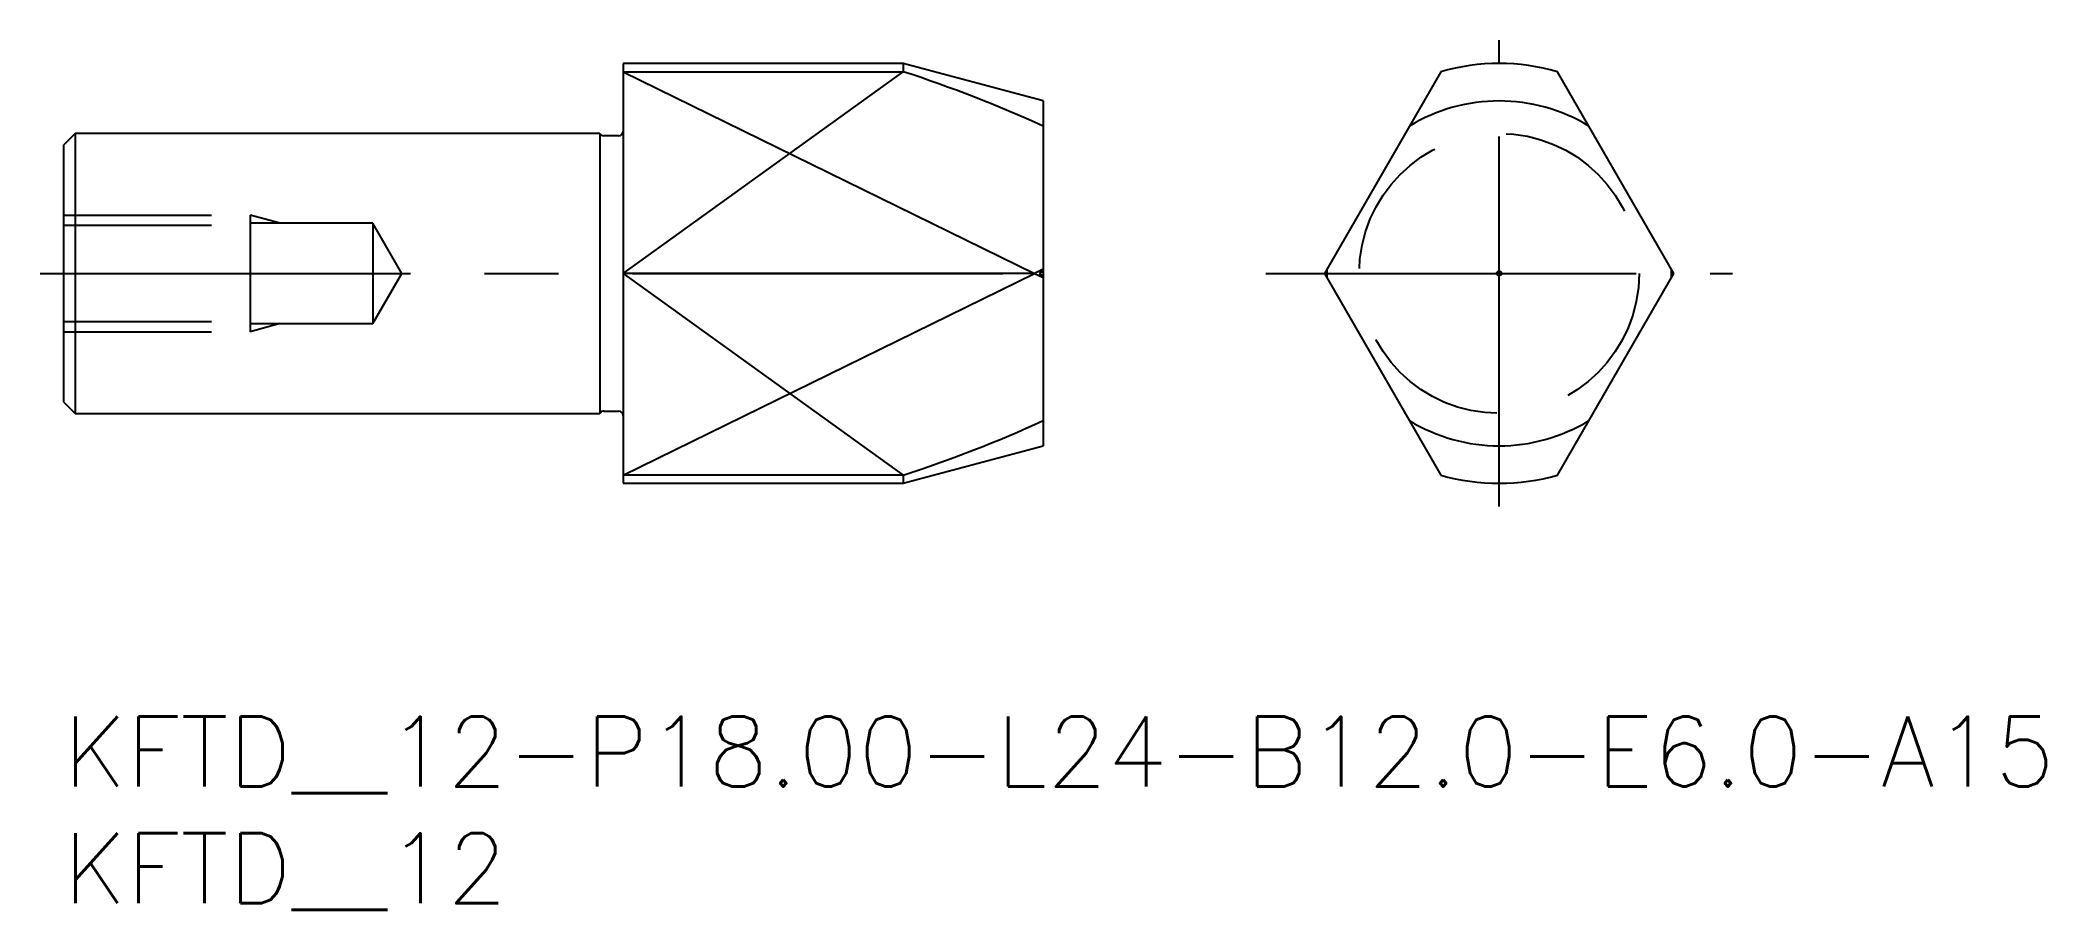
# Model space of a CAD drawing. Extents: x -1 to 85, y -8.3 to 29.
import ezdxf

# ---------------------------------------------------------------- set-up
doc = ezdxf.new("R2010")
doc.units = 0
doc.header["$LTSCALE"] = 0.5
doc.linetypes.add('CENTER', pattern=[50.8, 31.75, -6.35, 6.35, -6.35])
doc.linetypes.add('DASHED', pattern=[19.05, 12.7, -6.35])
for name, color, linetype in [('MSM_CENTER', 1, 'CENTER'), ('MSM_CONTINUOUS', 7, 'CONTINUOUS'), ('MSM_DASHED', 4, 'DASHED'), ('MSM_NARROW', 5, 'CONTINUOUS'), ('MSM_PART_NUMBER', 7, 'CONTINUOUS')]:
    doc.layers.add(name, color=color, linetype=linetype)
doc.styles.get("Standard").update_dxf_attribs({"font": 'txt.shx', "height": 1, "bigfont": 'bigfont.shx'})

# ---------------------------------------------------------------- blocks, each defined once
blk = doc.blocks.new('*U22')
at = {"layer": 'MSM_PART_NUMBER'}
blk.add_text('KFTD__12-P18.00-L24-B12.0-E6.0-A15', height=3, dxfattribs=at).set_placement((0, -3))
blk = doc.blocks.new('*U23')
at = {"layer": 'MSM_PART_NUMBER'}
blk.add_text('KFTD__12', height=3, dxfattribs=at).set_placement((0, -8))

msp = doc.modelspace()

# ---------------------------------------------------------------- linework, layer by layer
at = {"layer": 'MSM_CENTER'}
for p, q in [((61.547, 9), (61.547, 29)), ((-1, 19), (43, 19)), ((51.547, 19), (71.547, 19))]:
    msp.add_line(p, q, dxfattribs=at)
at = {"layer": 'MSM_CONTINUOUS'}
for p, q in [((24, 28), (24, 10)), ((36, 28), (24, 28)), ((24, 27.646), (36, 27.646)), ((36, 28), (36, 27.646)), ((42, 26.392), (36, 28)), ((59.047, 27.646), (54.056, 19)), ((69.039, 19), (64.047, 27.646)), ((42, 26.392), (42, 11.608)), ((0.5, 25), (0, 24.5)), ((0.5, 25), (0.5, 13)), ((23, 25), (0.5, 25)), ((23, 25), (23, 13)), ((0, 24.5), (0, 13.5)), ((23.8, 24.9), (23.173, 24.9)), ((41.629, 19), (24, 19)), ((42, 19.176), (41.629, 19)), ((41.629, 19), (42, 18.824)), ((54.056, 19), (59.047, 10.354)), ((64.047, 10.354), (69.039, 19)), ((0, 13.5), (0.5, 13)), ((0.5, 13), (23, 13)), ((23.173, 13.1), (23.8, 13.1)), ((36, 10), (42, 11.608)), ((36, 10.354), (24, 10.354)), ((36, 10.354), (36, 10)), ((24, 10), (36, 10))]:
    msp.add_line(p, q, dxfattribs=at)
msp.add_circle((61.547, 19), 0.1, dxfattribs=at)
for centre, radius, start, end in [((18.684, -25.757), 56.139, 65.46072, 72.03474), ((61.547, 19), 9, 73.87238, 106.12762), ((61.547, 19), 7.392, 58.63803, 121.36197), ((23.173, 25.1), 0.2, 210, 270), ((23.8, 25.1), 0.2, 270, 0), ((61.547, 19), 7.392, 178.63803, 181.36197), ((61.547, 19), 7.392, 358.63803, 1.36197), ((23.173, 12.9), 0.2, 90, 150), ((23.8, 12.9), 0.2, 0, 90), ((18.684, 63.757), 56.139, 287.96526, 294.53928), ((61.547, 19), 7.392, 238.63803, 301.36197), ((61.547, 19), 9, 253.87238, 286.12762)]:
    msp.add_arc(centre, radius, start, end, dxfattribs=at)
at = {"layer": 'MSM_DASHED'}
for p, q in [((0, 21.5), (8, 21.5)), ((9.293, 21.15), (8, 21.5)), ((8, 21.5), (8, 16.5)), ((0, 21.067), (8, 21.067)), ((13.259, 21.15), (8, 21.15)), ((14.5, 19), (13.259, 21.15)), ((13.259, 21.15), (13.259, 16.85)), ((13.259, 16.85), (14.5, 19)), ((42, 19.1), (41.827, 19)), ((41.827, 19), (42, 18.9)), ((0, 16.933), (8, 16.933)), ((0, 16.5), (8, 16.5)), ((8, 16.85), (13.259, 16.85)), ((9.293, 16.85), (8, 16.5))]:
    msp.add_line(p, q, dxfattribs=at)
msp.add_circle((61.547, 19), 6, dxfattribs=at)
at = {"layer": 'MSM_NARROW'}
for p, q in [((24, 19), (36, 27.646)), ((24, 27.646), (41.629, 19)), ((24, 19), (36, 10.354)), ((24, 10.354), (41.629, 19))]:
    msp.add_line(p, q, dxfattribs=at)

# ---------------------------------------------------------------- block references
at = {"layer": 'MSM_CONTINUOUS'}
for name in ['*U22', '*U23']:
    msp.add_blockref(name, (0, 0), dxfattribs=at)

doc.saveas('drawing.dxf')
